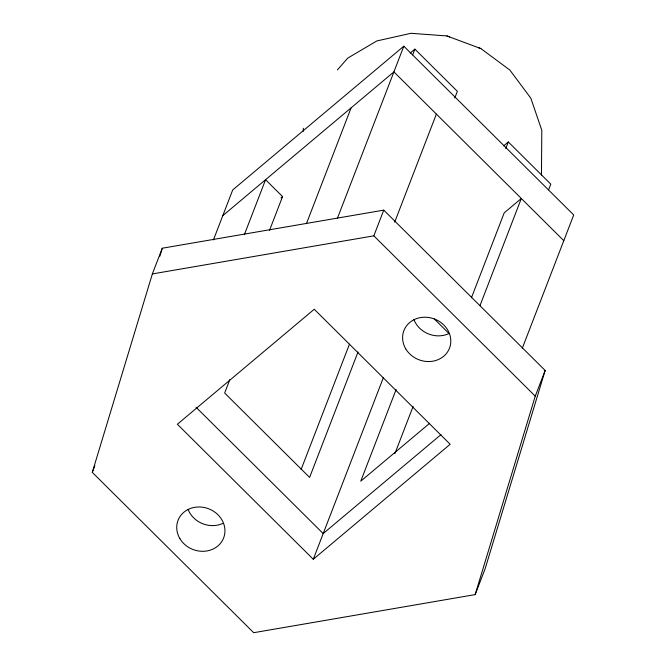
<?xml version="1.0" encoding="UTF-8"?>
<svg xmlns="http://www.w3.org/2000/svg" width="666" height="666" viewBox="0 0 666 666"><rect width="100%" height="100%" fill="white"/><g stroke="black" fill="none" stroke-linecap="round" stroke-linejoin="round"><path stroke-width="1" d="M303.288 131.294L303.346 128.263M541.458 175.275L541.799 130.286L530.835 98.202L509.856 70.055L480.902 48.601L478.604 47.686M92.283 472.361L152.364 273.926L162.279 248.227L383.758 210.131L545.163 370.471L485.081 568.906L475.166 594.605L253.688 632.7L92.283 472.361L94.855 465.7M159.882 256.16L162.279 248.227M475.166 594.605L535.248 396.17L545.163 370.471M213.436 239.893L232.709 189.952L403.821 46.195L573.717 214.976L522.252 348.335M244.347 234.707L265.567 179.712L282.559 196.587L269.522 230.361M229.878 379.52L224.658 393.032L309.607 477.422L358.017 351.981M306.443 223.626L351.124 107.834M337.387 218.356L403.821 46.195M412.679 54.837L414.885 49.126L457.359 91.325L454.786 97.985M152.364 273.926L373.842 235.831L383.758 210.131M394.672 222.161L436.38 114.094M301.065 469.605L349.467 344.164M313.278 559.274L450.166 444.272L314.252 309.249L177.364 424.25L313.278 559.274L383.45 377.422M396.137 389.51L360.764 481.177L429.678 423.276M505.752 148.618L508.325 141.958L550.799 184.149L548.593 189.86M394.88 453.671L413.12 406.385M471.445 297.769L504.212 212.854L521.32 198.485L479.995 305.586M337.404 69.905L347.694 58.15L376.79 40.959L410.947 33.3L446.828 35.931L449.617 36.913M410.181 53.08L414.885 49.126M222.794 215.642L393.906 71.895L563.794 240.676M281.002 197.894L282.559 196.587M503.663 145.879L508.325 141.958M440.984 434.623L323.193 533.574L196.095 407.309M446.828 35.931L480.902 48.601M373.842 235.831L535.248 396.17M434.315 318.947L448.967 333.5M448.601 333.716A24.434 21.811 21.1 0 1 413.927 319.58M222.727 523.459A24.434 21.811 21.1 0 1 188.053 509.332M405.777 348.909A24.434 21.811 21.1 0 0 447.535 351.973A24.434 21.811 21.1 0 0 426.789 317.291A24.434 21.811 21.1 0 0 405.777 348.909M179.903 538.652A24.434 21.811 21.1 0 0 221.67 541.724A24.434 21.811 21.1 0 0 200.916 507.042A24.434 21.811 21.1 0 0 179.903 538.652"/></g></svg>
